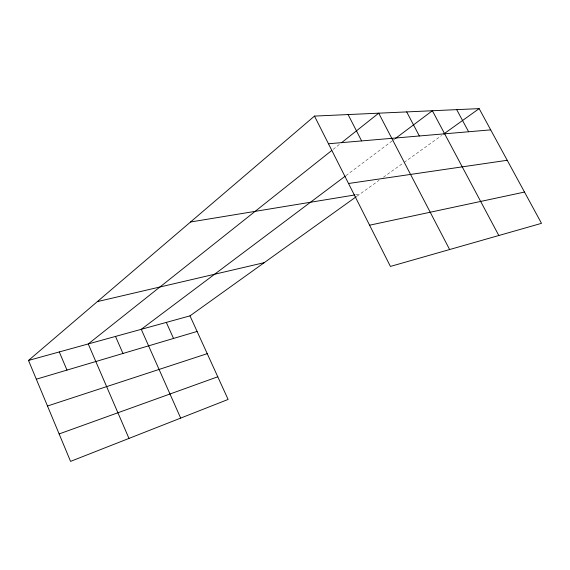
<?xml version="1.0" encoding="UTF-8"?>
<svg xmlns="http://www.w3.org/2000/svg" width="570" height="570" viewBox="0 0 570 570"><rect width="100%" height="100%" fill="white"/><g stroke="black" fill="none" stroke-linecap="round" stroke-linejoin="round"><path stroke-width="0.43" stroke-dasharray="2.85 2.14" d="M333.179 149.347L340.076 143.861M345.94 175.631L392.046 141.011M392.751 140.484L394.875 138.888M356.963 196.194L379.086 180.334M383.361 177.27L403.403 162.906M404.123 162.393L441.593 135.539M355.587 194.833L359.834 194.135"/><path stroke-width="0.85" d="M356.25 196.707L189.995 315.865L228.107 399.449L70.566 461.379L28.5 360.44L314.483 116.088L479.149 108.621L541.5 223.34L390.414 266.425L314.483 116.088M331.79 150.452L88.236 343.952L128.97 438.423M341.451 142.771L378.701 113.174L449.616 249.539M345.228 176.166L141.26 329.317L180.676 418.095M395.58 138.36L432.366 110.744L498.814 235.51M443.759 133.986L479.149 108.621M59.13 433.941L217.776 376.784M47.488 406.004L207.231 353.664M36.316 379.2L197.099 331.448M28.5 360.44L189.995 315.865M97.349 301.608L264.216 262.663M369.588 225.2L524.5 192.061M190.522 222.001L354.732 194.969M348.527 183.497L507.229 160.284M328.455 143.761L490.699 129.867M456.705 109.639L468.611 131.763M406.681 111.905L419.356 135.981M348.092 114.563L361.615 140.918M166.312 322.399L173.537 338.445M115.511 336.421L122.97 353.464M59.287 351.939L66.982 370.094"/></g></svg>
